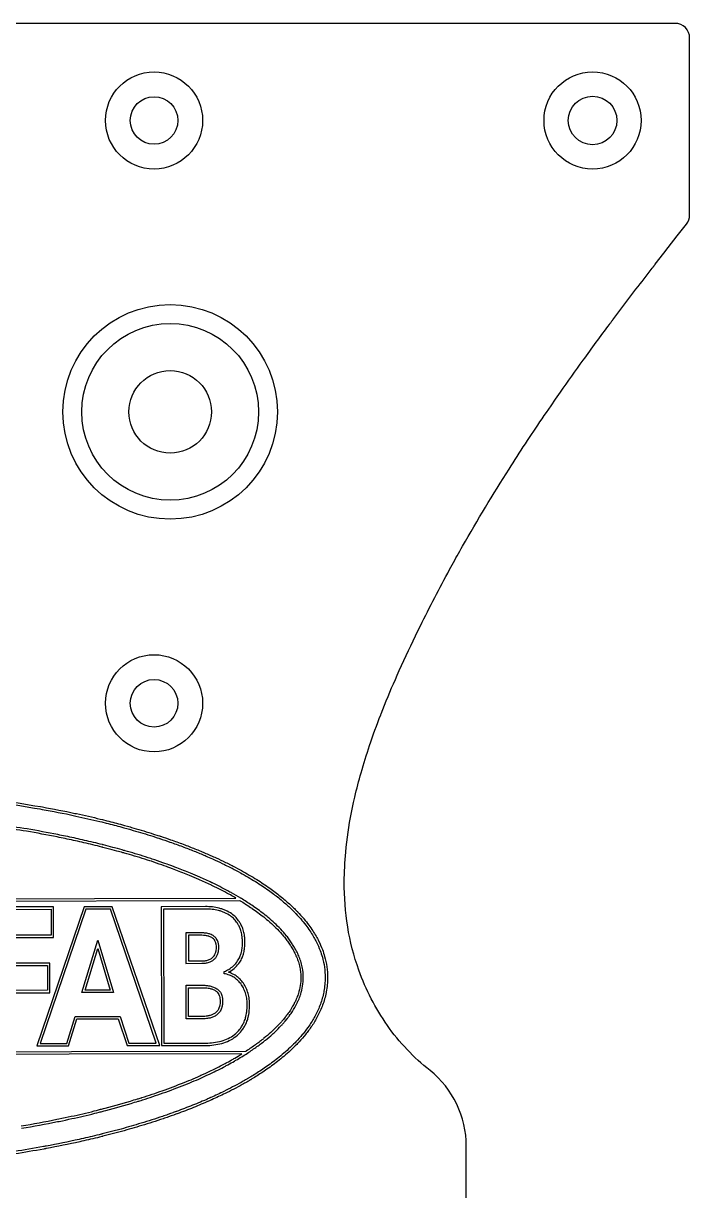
# Model space of a CAD drawing. Header units: millimetres. Extents: x 0 to 750, y 0 to 230.
# Drawn here: x 139.4 to 208, y 98.9 to 219.1 of the extents above; entities that cross this region are included whole.
import ezdxf

# ---------------------------------------------------------------- set-up
doc = ezdxf.new("R2010")
doc.units = ezdxf.units.MM
for name, color, linetype in [('Contour_Profiles', 1, 'Continuous'), ('Counterbores', 3, 'Continuous'), ('Engraving_Text', 5, 'Continuous'), ('Pocket_Features', 20, 'Continuous'), ('Through_Holes', 165, 'Continuous')]:
    doc.layers.add(name, color=color, linetype=linetype)

msp = doc.modelspace()

# ---------------------------------------------------------------- linework, layer by layer
at = {"layer": 'Contour_Profiles'}
msp.add_lwpolyline([(185, 4), (185, 103.51, 0.22725), (181.26, 111.31, -0.039962), (178.89, 113.46, -0.036581), (176.87, 115.94, -0.066306), (173.93, 121.62, -0.04671), (172.78, 126.09, -0.04042), (172.43, 130.7, -0.022406), (172.58, 133.78, -0.02538), (173.17, 137.84), (173.28, 138.36), (173.39, 138.9), (173.52, 139.45, -0.012816), (174.16, 141.94, -0.011392), (175.04, 144.75, -0.011596), (176.18, 147.91, -0.008946), (176.22, 148.01, -0.010674), (177.69, 151.56), (177.88, 152.01), (178.09, 152.46, -0.008617), (180.01, 156.56), (180.27, 157.07, -0.009626), (183.28, 162.87, -0.002515), (184.33, 164.77), (184.47, 165.02), (184.62, 165.27, -0.012933), (189.4, 173.22, -0.007241), (192.8, 178.39), (193.02, 178.72), (193.25, 179.04), (193.72, 179.72), (194.2, 180.42), (194.7, 181.14, -0.003359), (197.03, 184.41, -0.003826), (199.74, 188.11, -0.008317), (199.83, 188.22, -0.008416), (199.92, 188.34, -0.008516), (200, 188.46, -0.008614), (200.09, 188.57), (200.81, 189.53, -0.003131), (204.15, 193.9, -0.008972), (204.2, 193.97, -0.009004), (204.25, 194.04, -0.009037), (204.3, 194.11, -0.00907), (204.36, 194.17, -0.009103), (204.41, 194.24, -0.009137), (204.46, 194.31), (205.34, 195.45), (205.79, 196.02), (206.72, 197.21), (207.67, 198.43, 0.169293), (208, 199.36), (208, 217.6, 0.414214), (206.5, 219.1), (128.01, 219.1, 0.578079)], format="xyb", dxfattribs=at)
at = {"layer": 'Counterbores'}
for centre, radius in [((152.84, 209.1), 5), ((198, 209.1), 5), ((154.5, 179.1), 11.05), ((152.84, 149.1), 5)]:
    msp.add_circle(centre, radius, dxfattribs=at)
at = {"layer": 'Engraving_Text'}
for points in [[(136.53, 138.93, -0.00997), (141.09, 138.22), (141.3, 138.18, -0.008268), (144.64, 137.53), (144.79, 137.49, -0.006703), (147.24, 136.93), (147.47, 136.88), (147.91, 136.77), (148.12, 136.72, -0.005124), (149.72, 136.29), (150.02, 136.21), (150.3, 136.13), (150.43, 136.09, -0.006907), (152.46, 135.49), (152.71, 135.41), (153.15, 135.26), (153.32, 135.21), (153.39, 135.19), (153.41, 135.18), (153.43, 135.17, -0.004318), (154.47, 134.82), (154.63, 134.76), (154.8, 134.7, -0.005934), (156.08, 134.23), (156.23, 134.18), (156.37, 134.12, -0.005764), (157.55, 133.65), (157.68, 133.59), (157.82, 133.53), (157.95, 133.48), (158.09, 133.42), (158.22, 133.36), (158.35, 133.31), (158.87, 133.08), (158.99, 133.02), (159.12, 132.96, -0.00632), (160.09, 132.5), (160.21, 132.44), (160.66, 132.22), (160.77, 132.16), (160.88, 132.11, -0.006933), (161.73, 131.65, -0.014046), (163.29, 130.74, -0.014579), (164.61, 129.86), (164.75, 129.76), (164.89, 129.66), (165.16, 129.46, -0.015237), (166.18, 128.64, -0.015519), (167.03, 127.87, -0.008181), (167.38, 127.52), (167.42, 127.47), (167.43, 127.46, -0.016234), (168.06, 126.77), (168.06, 126.76), (168.07, 126.75, -0.015701), (168.58, 126.11, -0.014802), (168.98, 125.53, -0.014894), (169.31, 125, -0.012969), (169.56, 124.52, -0.026236), (169.94, 123.65, -0.021402), (170.17, 122.98, -0.034046), (170.39, 121.93, -0.034621), (170.46, 120.87, -0.046396), (170.33, 119.45), (170.32, 119.37, -0.020221), (170.16, 118.73, -0.036722), (169.73, 117.53), (169.7, 117.46, -0.015322), (169.43, 116.93), (169.4, 116.87, -0.026185), (168.8, 115.89, -0.021028), (168.15, 115.04), (168.13, 115.02), (168.11, 114.99, -0.017271), (167.44, 114.25), (167.36, 114.16, -0.013475), (166.7, 113.51, -0.011811), (166.04, 112.94, -0.009299), (165.41, 112.42, -0.015881), (164.17, 111.52, -0.011643), (163.04, 110.79), (162.92, 110.72), (162.8, 110.64), (162.73, 110.6), (162.67, 110.57), (162.61, 110.53), (162.55, 110.5), (162.49, 110.46), (162.44, 110.43), (162.38, 110.39), (162.26, 110.33), (162.15, 110.26), (162.03, 110.2), (161.92, 110.13), (161.81, 110.07, -0.013035), (160.04, 109.15, -0.008521), (158.69, 108.51), (158.66, 108.5), (158.63, 108.49), (158.6, 108.47), (158.56, 108.46), (158.53, 108.44), (158.29, 108.34), (158.26, 108.32), (158.03, 108.22), (157.81, 108.13, -0.008392), (156.18, 107.47, -0.004122), (155.35, 107.16), (155.15, 107.08), (155.11, 107.07), (154.82, 106.96), (154.78, 106.95), (154.52, 106.86), (154.25, 106.76), (154.11, 106.71), (153.97, 106.66), (153.83, 106.62), (153.7, 106.57, -0.008051), (151.51, 105.87, -0.006903), (149.44, 105.27), (148.46, 105.01), (147.51, 104.76), (147.46, 104.75), (147.4, 104.74, -0.005164), (145.56, 104.3), (145.35, 104.25), (145.13, 104.2, -0.008533), (141.72, 103.51), (141.67, 103.5), (141.62, 103.49), (141.53, 103.47), (141.44, 103.46, -0.006546), (138.46, 102.95)], [(136.57, 139.18, -0.00997), (141.13, 138.46), (141.34, 138.43, -0.008269), (144.69, 137.77), (144.85, 137.74, -0.006704), (147.3, 137.18), (147.53, 137.12), (147.97, 137.01), (148.18, 136.96, -0.005125), (149.79, 136.53), (150.09, 136.45), (150.37, 136.37), (150.5, 136.33, -0.006908), (152.54, 135.72), (152.79, 135.64), (153.23, 135.5), (153.4, 135.45), (153.47, 135.42), (153.49, 135.42), (153.5, 135.41, -0.004319), (154.55, 135.05), (154.72, 135), (154.88, 134.94, -0.005935), (156.16, 134.47), (156.31, 134.41), (156.46, 134.35, -0.005766), (157.64, 133.88), (157.78, 133.82), (157.91, 133.76), (158.05, 133.71), (158.18, 133.65), (158.32, 133.59), (158.45, 133.53), (158.97, 133.3), (159.09, 133.25), (159.22, 133.19, -0.006322), (160.2, 132.72), (160.32, 132.67), (160.77, 132.44), (160.88, 132.39), (160.99, 132.33, -0.006933), (161.85, 131.87, -0.014045), (163.42, 130.95, -0.014585), (164.75, 130.07), (164.9, 129.96), (165.04, 129.86), (165.31, 129.66, -0.015248), (166.34, 128.83, -0.01552), (167.2, 128.05, -0.008181), (167.56, 127.69), (167.6, 127.65), (167.61, 127.64, -0.01623), (168.25, 126.93), (168.26, 126.92), (168.26, 126.91, -0.015702), (168.78, 126.26, -0.014804), (169.19, 125.67, -0.014896), (169.52, 125.12, -0.012971), (169.79, 124.63, -0.026236), (170.18, 123.74, -0.021394), (170.41, 123.04, -0.03404), (170.63, 121.97, -0.034622), (170.71, 120.87, -0.046417), (170.58, 119.4), (170.56, 119.32, -0.020251), (170.41, 118.66, -0.036738), (169.95, 117.43), (169.92, 117.36, -0.015346), (169.65, 116.81), (169.62, 116.75, -0.026199), (169, 115.75, -0.02103), (168.34, 114.88), (168.32, 114.86), (168.3, 114.83, -0.017279), (167.62, 114.07), (167.54, 113.99, -0.013483), (166.87, 113.33, -0.01181), (166.21, 112.75, -0.0093), (165.56, 112.23, -0.015883), (164.31, 111.32, -0.011645), (163.17, 110.58), (163.05, 110.5), (162.92, 110.43), (162.86, 110.39), (162.8, 110.35), (162.74, 110.32), (162.68, 110.28), (162.62, 110.25), (162.56, 110.21), (162.5, 110.18), (162.39, 110.11), (162.27, 110.04), (162.15, 109.98), (162.04, 109.91), (161.93, 109.85, -0.013037), (160.15, 108.93, -0.00852), (158.79, 108.29), (158.76, 108.27), (158.73, 108.26), (158.7, 108.24), (158.67, 108.23), (158.63, 108.22), (158.39, 108.11), (158.36, 108.09), (158.13, 107.99), (157.91, 107.9, -0.008392), (156.27, 107.23, -0.004122), (155.44, 106.92), (155.23, 106.84), (155.19, 106.83), (154.9, 106.72), (154.86, 106.71), (154.61, 106.62), (154.33, 106.52), (154.19, 106.47), (154.05, 106.43), (153.92, 106.38), (153.78, 106.33, -0.008051), (151.58, 105.63, -0.006905), (149.5, 105.03), (148.53, 104.77), (147.58, 104.52), (147.52, 104.51), (147.46, 104.49, -0.005165), (145.62, 104.06), (145.4, 104.01), (145.19, 103.96, -0.008534), (141.76, 103.26), (141.71, 103.25), (141.67, 103.24), (141.57, 103.23), (141.48, 103.21, -0.006546), (138.5, 102.7)], [(132.11, 128.97), (161.27, 129.04, 0.005501), (160.7, 129.37), (160.65, 129.4), (160.54, 129.45, 0.012941), (158.87, 130.31), (158.79, 130.35), (158.75, 130.37), (158.67, 130.41, 0.008128), (157.44, 130.97, 0.005007), (156.5, 131.37, 0.007141), (155.08, 131.93), (154.9, 132), (154.75, 132.06), (154.47, 132.16), (154.26, 132.24), (154.11, 132.29), (153.88, 132.38), (153.64, 132.46, 0.004358), (152.56, 132.83), (152.42, 132.87, 0.007907), (150.3, 133.53), (150.05, 133.6), (149.8, 133.67), (149.74, 133.69), (149.68, 133.71), (149.62, 133.72), (149.56, 133.74), (149.5, 133.76), (149.01, 133.89), (148.53, 134.02), (147.58, 134.27), (147.52, 134.29), (147.46, 134.3, 0.005226), (145.62, 134.75), (145.4, 134.8, 0.004804), (143.68, 135.17), (143.27, 135.26), (143.07, 135.3), (142.87, 135.34, 0.007542), (139.72, 135.92, 0.00624), (136.95, 136.35)], [(139.2, 105.35, 0.008861), (142.89, 106.03), (143.07, 106.06), (143.41, 106.13), (143.73, 106.2), (144.05, 106.27), (144.36, 106.34, 0.006768), (146.74, 106.89), (146.96, 106.95), (147.18, 107), (147.28, 107.03), (147.39, 107.05), (147.49, 107.08), (147.69, 107.13), (147.88, 107.18, 0.009855), (150.84, 108.02), (151.03, 108.07), (151.2, 108.13), (151.28, 108.15), (151.6, 108.25), (151.61, 108.26), (151.63, 108.26), (151.65, 108.27), (151.66, 108.27, 0.008377), (153.77, 108.98, 0.010669), (156.02, 109.83), (156.27, 109.93), (156.51, 110.02), (156.74, 110.12, 0.005691), (157.67, 110.52), (157.78, 110.57), (158.2, 110.77), (158.62, 110.96, 0.011651), (160.2, 111.75), (160.28, 111.8), (160.37, 111.85), (160.45, 111.89, 0.00625), (161.12, 112.26), (161.19, 112.31), (161.27, 112.35, 0.01255), (162.47, 113.09), (162.6, 113.17), (162.73, 113.26), (162.85, 113.34), (162.97, 113.42), (163.09, 113.51), (163.21, 113.59), (163.32, 113.67, 0.013588), (164.21, 114.34), (164.26, 114.38), (164.31, 114.41, 0.013726), (165.04, 115.04, 0.007462), (165.35, 115.32, 0.014307), (165.91, 115.89, 0.007373), (166.14, 116.14, 0.007508), (166.35, 116.39), (166.55, 116.63), (166.57, 116.66), (166.59, 116.69), (166.61, 116.71, 0.007784), (166.78, 116.94), (166.79, 116.95, 0.014051), (167.09, 117.38, 0.028355), (167.55, 118.18, 0.01093), (167.69, 118.5), (167.71, 118.53, 0.023304), (167.92, 119.09), (167.94, 119.15, 0.03694), (168.14, 119.99, 0.040317), (168.21, 120.86), (168.21, 120.94, 0.030445), (168.16, 121.58), (168.15, 121.66, 0.027226), (168.03, 122.26, 0.024133), (167.85, 122.82, 0.020953), (167.63, 123.35, 0.017651), (167.38, 123.83), (167.25, 124.06, 0.008377), (167.11, 124.28), (167.08, 124.33, 0.012842), (166.79, 124.75, 0.011493), (166.49, 125.14, 0.010983), (166.19, 125.5, 0.017568), (165.56, 126.17, 0.013622), (164.93, 126.75), (164.91, 126.77), (164.9, 126.78, 0.011577), (164.28, 127.3, 0.017778), (163.08, 128.19), (163.05, 128.21, 0.012851), (161.96, 128.92), (161.84, 128.99), (161.81, 129.01), (161.78, 129.03, 0.009257), (160.82, 129.59), (160.77, 129.61), (160.66, 129.67, 0.012944), (158.98, 130.54), (158.9, 130.58), (158.86, 130.6), (158.78, 130.63, 0.008129), (157.54, 131.2, 0.005007), (156.6, 131.6, 0.007142), (155.17, 132.17), (154.99, 132.24), (154.83, 132.29), (154.56, 132.4), (154.35, 132.47), (154.19, 132.53), (153.96, 132.61), (153.73, 132.69, 0.00436), (152.63, 133.06), (152.5, 133.11, 0.007908), (150.37, 133.77), (150.12, 133.84), (149.87, 133.91), (149.81, 133.93), (149.75, 133.95), (149.69, 133.96), (149.63, 133.98), (149.56, 134), (149.07, 134.14), (148.59, 134.27), (147.64, 134.52), (147.58, 134.53), (147.52, 134.55, 0.005226), (145.67, 134.99), (145.46, 135.04, 0.004805), (143.73, 135.42), (143.32, 135.5), (143.12, 135.54), (142.92, 135.58, 0.007543), (139.76, 136.16, 0.00624), (136.98, 136.59)], [(132.08, 128.72), (161.69, 128.79), (161.71, 128.78), (161.83, 128.71, -0.012847), (162.91, 128), (162.94, 127.98, -0.017779), (164.13, 127.1, -0.011576), (164.73, 126.6), (164.75, 126.58), (164.77, 126.56, -0.013617), (165.38, 125.99, -0.017566), (166, 125.34, -0.010987), (166.3, 124.98, -0.011489), (166.59, 124.6, -0.012819), (166.87, 124.2), (166.9, 124.15, -0.00831), (167.03, 123.93), (167.16, 123.71, -0.017583), (167.4, 123.24, -0.020952), (167.61, 122.74, -0.024147), (167.78, 122.2, -0.027197), (167.9, 121.62), (167.91, 121.55, -0.030371), (167.96, 120.94), (167.96, 120.86, -0.040256), (167.9, 120.03, -0.036913), (167.7, 119.22), (167.68, 119.17, -0.023284), (167.48, 118.63), (167.46, 118.6, -0.010896), (167.32, 118.3, -0.028348), (166.88, 117.52, -0.014057), (166.59, 117.1), (166.58, 117.09, -0.00779), (166.41, 116.87), (166.39, 116.84), (166.37, 116.81), (166.35, 116.78), (166.16, 116.55, -0.007477), (165.95, 116.31, -0.00738), (165.72, 116.06, -0.014313), (165.17, 115.51, -0.007468), (164.87, 115.22, -0.013727), (164.15, 114.61), (164.1, 114.57), (164.06, 114.53, -0.013583), (163.18, 113.87), (163.07, 113.79), (162.95, 113.71), (162.83, 113.63), (162.71, 113.55), (162.59, 113.47), (162.46, 113.38), (162.33, 113.3), (162.28, 113.26), (72.54, 113.09, -0.007898)], [(139.16, 105.59, 0.008861), (142.84, 106.27), (143.02, 106.31), (143.35, 106.38), (143.68, 106.45), (144, 106.52), (144.31, 106.58, 0.006767), (146.68, 107.13), (146.9, 107.19), (147.12, 107.24), (147.22, 107.27), (147.33, 107.3), (147.43, 107.32), (147.62, 107.37), (147.82, 107.42, 0.009854), (150.77, 108.26), (150.96, 108.31), (151.13, 108.37), (151.21, 108.39), (151.52, 108.49), (151.54, 108.49), (151.55, 108.5), (151.57, 108.5), (151.59, 108.51, 0.008377), (153.69, 109.21, 0.010668), (155.93, 110.06), (156.17, 110.16), (156.41, 110.26), (156.65, 110.35, 0.005689), (157.57, 110.75), (157.67, 110.8), (158.1, 110.99), (158.51, 111.19, 0.011646), (160.08, 111.98), (160.17, 112.02), (160.25, 112.07), (160.33, 112.11, 0.006248), (160.99, 112.48), (161.07, 112.52), (161.15, 112.57, 0.007756), (161.88, 113.01), (72.94, 112.84)]]:
    msp.add_lwpolyline(points, format="xyb", dxfattribs=at)
for points in [[(133.63, 121.16), (134.66, 121.69), (134.67, 113.83), (137.67, 113.83), (137.66, 119.29), (142.12, 119.3), (142.12, 122.35), (137.66, 122.34), (137.65, 124.99), (142.48, 125), (142.48, 128.14), (134.64, 128.13), (134.66, 122.05), (133.42, 122.05), (131.69, 121.17)], [(135.36, 122.04), (134.91, 122.04), (134.89, 127.88), (142.23, 127.89), (142.23, 125.24), (137.4, 125.24), (137.41, 122.09), (141.87, 122.1), (141.87, 119.55), (137.41, 119.54), (137.42, 114.08), (134.92, 114.08), (134.91, 121.81)], [(144.04, 113.84), (144.88, 116.6), (149.16, 116.61), (150.06, 113.86), (153.42, 113.86), (148.52, 128.15), (145.64, 128.15), (140.75, 113.84)], [(143.86, 114.09), (144.7, 116.85), (149.34, 116.86), (150.24, 114.11), (153.07, 114.11), (148.34, 127.9), (145.82, 127.9), (141.1, 114.09)], [(148.65, 119.33), (145.41, 119.32), (147.04, 124.71)], [(148.31, 119.58), (145.75, 119.57), (147.04, 123.84)]]:
    msp.add_lwpolyline(points, close=True, dxfattribs=at)
for points in [[(162.62, 117.19), (162.63, 117.3), (162.65, 117.5, 0.023728), (162.68, 118.09), (162.68, 118.17, 0.034029), (162.63, 118.78, 0.043087), (162.48, 119.38, 0.037554), (162.26, 119.91, 0.044796), (161.96, 120.39, 0.044727), (161.6, 120.78, 0.046478), (161.18, 121.1, 0.044455), (160.71, 121.34, 0.018806), (160.51, 121.41, 0.013286), (160.65, 121.49, 0.058124), (161.21, 121.91, 0.054021), (161.66, 122.44, 0.047629), (161.91, 122.9, 0.032222), (162.05, 123.28, 0.013197), (162.08, 123.42, 0.032803), (162.17, 123.93, 0.026176), (162.2, 124.44, 0.019886), (162.18, 124.91, 0.017826), (162.14, 125.26, 0.034726), (162.02, 125.77, 0.045636), (161.82, 126.27, 0.02606), (161.63, 126.59, 0.044468), (161.28, 127.04, 0.049368), (160.85, 127.41, 0.049371), (160.22, 127.77, 0.023088), (159.89, 127.9, 0.0219), (159.54, 128, 0.027514), (158.85, 128.13, 0.031019), (158.14, 128.17), (153.57, 128.16), (153.6, 113.86), (158.17, 113.87, 0.064801), (159.82, 114.09, 0.048238), (160.58, 114.37, 0.051775), (161.27, 114.8, 0.063494), (161.86, 115.39, 0.028436), (162.1, 115.74, 0.025278), (162.3, 116.1, 0.01907), (162.4, 116.34), (162.41, 116.37, 0.02849), (162.54, 116.79), (162.54, 116.81, 0.017035), (162.61, 117.13)], [(162.37, 117.23), (162.39, 117.33), (162.41, 117.52, 0.023602), (162.43, 118.09), (162.43, 118.17, 0.033992), (162.38, 118.75, 0.043082), (162.25, 119.3, 0.037559), (162.04, 119.79, 0.044818), (161.76, 120.24, 0.044723), (161.43, 120.6, 0.046489), (161.04, 120.89, 0.044483), (160.62, 121.11, 0.054815), (160.06, 121.26), (160.06, 121.49, 0.044785), (160.53, 121.71, 0.058116), (161.04, 122.09, 0.054014), (161.45, 122.58, 0.047668), (161.68, 123, 0.032319), (161.81, 123.35, 0.013304), (161.84, 123.48, 0.032809), (161.92, 123.96, 0.026186), (161.95, 124.44, 0.019891), (161.93, 124.89, 0.017822), (161.89, 125.22, 0.034726), (161.78, 125.7, 0.045611), (161.6, 126.15, 0.026066), (161.42, 126.45, 0.044496), (161.1, 126.87, 0.04938), (160.71, 127.21, 0.049358), (160.12, 127.54, 0.023042), (159.81, 127.67, 0.021857), (159.48, 127.76, 0.0275), (158.81, 127.88, 0.030993), (158.14, 127.92), (153.82, 127.92), (153.85, 114.11), (158.17, 114.12, 0.064808), (159.76, 114.33, 0.048241), (160.47, 114.59, 0.051753), (161.12, 114.99, 0.063489), (161.67, 115.54, 0.028433), (161.89, 115.87, 0.025268), (162.07, 116.21, 0.019027), (162.17, 116.43), (162.17, 116.46, 0.028394), (162.3, 116.85), (162.3, 116.87, 0.016946), (162.36, 117.17)], [(159.47, 124.38, 0.021808), (159.44, 124.51, 0.034076), (159.37, 124.68, 0.053626), (159.25, 124.89, 0.074103), (159.01, 125.12, 0.038935), (158.82, 125.24, 0.032659), (158.61, 125.33, 0.016682), (158.47, 125.37, 0.019621), (158.28, 125.42, 0.020449), (158.03, 125.45), (157.97, 125.46, 0.022357), (157.61, 125.47), (156.12, 125.47), (156.12, 122.32), (157.75, 122.33, 0.014254), (157.89, 122.33), (157.94, 122.33, 0.019301), (158.13, 122.35, 0.047172), (158.51, 122.44, 0.039961), (158.75, 122.54, 0.061063), (159.04, 122.75, 0.058062), (159.24, 122.97, 0.055516), (159.38, 123.23, 0.02974), (159.44, 123.42, 0.012604), (159.47, 123.53, 0.019352), (159.49, 123.65, 0.035386), (159.51, 123.98, 0.043181), (159.48, 124.33)], [(159.23, 124.33, 0.021411), (159.2, 124.44, 0.034006), (159.15, 124.57, 0.053554), (159.05, 124.74, 0.0739), (158.86, 124.92, 0.038862), (158.7, 125.02, 0.032631), (158.53, 125.09, 0.016623), (158.41, 125.13, 0.019526), (158.24, 125.17, 0.020311), (158.01, 125.2), (157.94, 125.21, 0.022308), (157.61, 125.22), (156.37, 125.22), (156.37, 122.57), (157.75, 122.58, 0.014288), (157.88, 122.58), (157.92, 122.58, 0.019297), (158.09, 122.6, 0.047209), (158.43, 122.68, 0.039867), (158.63, 122.76, 0.060973), (158.87, 122.93, 0.05799), (159.03, 123.11, 0.055534), (159.15, 123.33, 0.029571), (159.2, 123.49, 0.012482), (159.22, 123.58, 0.019455), (159.24, 123.69, 0.035597), (159.26, 123.98, 0.042992), (159.24, 124.28)], [(158.08, 116.62), (158.05, 116.62), (158, 116.61, -0.013401), (157.82, 116.61), (156.13, 116.61), (156.13, 120.07), (157.8, 120.07, -0.022556), (158.18, 120.06, -0.010417), (158.33, 120.04, -0.021792), (158.58, 120, -0.038245), (158.95, 119.89, -0.049145), (159.3, 119.72, -0.086203), (159.59, 119.46, -0.05906), (159.74, 119.22, -0.036222), (159.82, 119.02, -0.042203), (159.88, 118.71, -0.018144), (159.89, 118.56), (159.89, 118.52), (159.9, 118.41, -0.019974), (159.89, 118.18, -0.042652), (159.83, 117.83), (159.82, 117.79), (159.8, 117.72, -0.044592), (159.7, 117.5, -0.05854), (159.49, 117.19, -0.06941), (159.2, 116.95, -0.046684), (158.87, 116.78, -0.04386), (158.52, 116.68), (158.48, 116.67), (158.44, 116.67), (158.36, 116.65, -0.018611), (158.09, 116.62)], [(158.06, 116.87), (158.03, 116.87), (157.98, 116.86, -0.013322), (157.82, 116.86), (156.38, 116.86), (156.38, 119.82), (157.8, 119.82, -0.022574), (158.16, 119.81, -0.010454), (158.29, 119.8, -0.021902), (158.52, 119.76, -0.038312), (158.86, 119.66, -0.049138), (159.17, 119.51, -0.086107), (159.39, 119.31, -0.058982), (159.51, 119.11, -0.036191), (159.58, 118.95, -0.04231), (159.63, 118.68, -0.01827), (159.64, 118.54), (159.64, 118.51), (159.65, 118.4, -0.01977), (159.64, 118.2, -0.042382), (159.59, 117.9), (159.58, 117.86), (159.56, 117.8, -0.044205), (159.48, 117.62, -0.058575), (159.3, 117.36, -0.069243), (159.06, 117.16, -0.046568), (158.78, 117.02, -0.043817), (158.47, 116.93), (158.43, 116.92), (158.39, 116.91), (158.32, 116.9, -0.018528), (158.07, 116.87)]]:
    msp.add_lwpolyline(points, format="xyb", close=True, dxfattribs=at)
at = {"layer": 'Pocket_Features'}
msp.add_circle((154.5, 179.1), 9.1, dxfattribs=at)
at = {"layer": 'Through_Holes'}
for centre, radius in [((152.84, 209.1), 2.45), ((198, 209.1), 2.5), ((154.5, 179.1), 4.25), ((152.84, 149.1), 2.45)]:
    msp.add_circle(centre, radius, dxfattribs=at)

doc.saveas('drawing.dxf')
